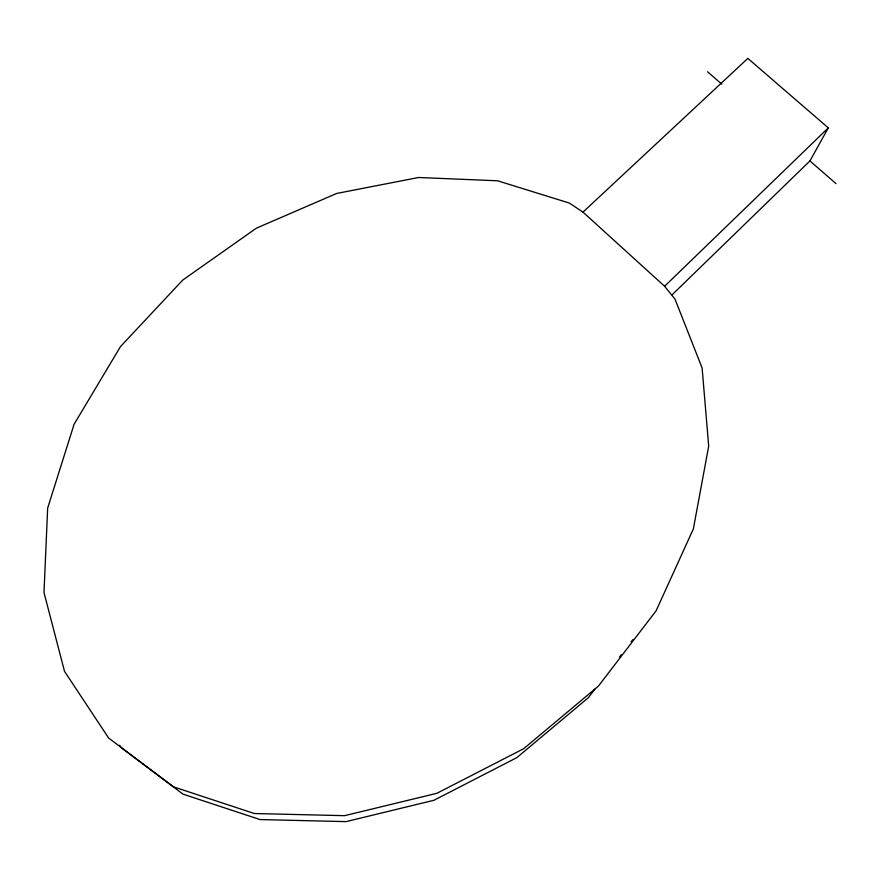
<?xml version="1.0" encoding="UTF-8"?>
<svg xmlns="http://www.w3.org/2000/svg" width="880" height="880" viewBox="0 0 880 880"><rect width="100%" height="100%" fill="white"/><g stroke="black" fill="none" stroke-linecap="round" stroke-linejoin="round"><path stroke-width="1.32" d="M672.133 294.767L809.941 160.93L828.3 127.886L747.846 58.377L582.989 212.124L569.338 203.06L497.618 180.796L418.572 177.496L336.622 193.468L256.421 228.151L182.765 280.049L120.472 346.61L74.118 424.215L47.652 508.112L44 592.592L64.526 671.363L108.636 738.034L173.558 786.863L254.386 813.527L344.608 815.672L436.821 793.32L523.589 748.759L598.378 686.136L656.084 610.852L693.374 528.891L708.697 446.127L702.108 367.972L674.982 299.068L664.609 286.264L582.989 212.124M594.858 689.172L588.258 697.785L516.769 757.68L433.961 800.272L346.06 821.623L260.073 819.577L183.018 794.156L121.066 747.56L119.559 745.283M619.608 656.898L621.258 654.742M631.158 641.839L632.808 639.683M664.609 286.264L828.3 127.886M707.63 71.808L721.787 84.15M809.941 160.93L836 183.623"/></g></svg>
